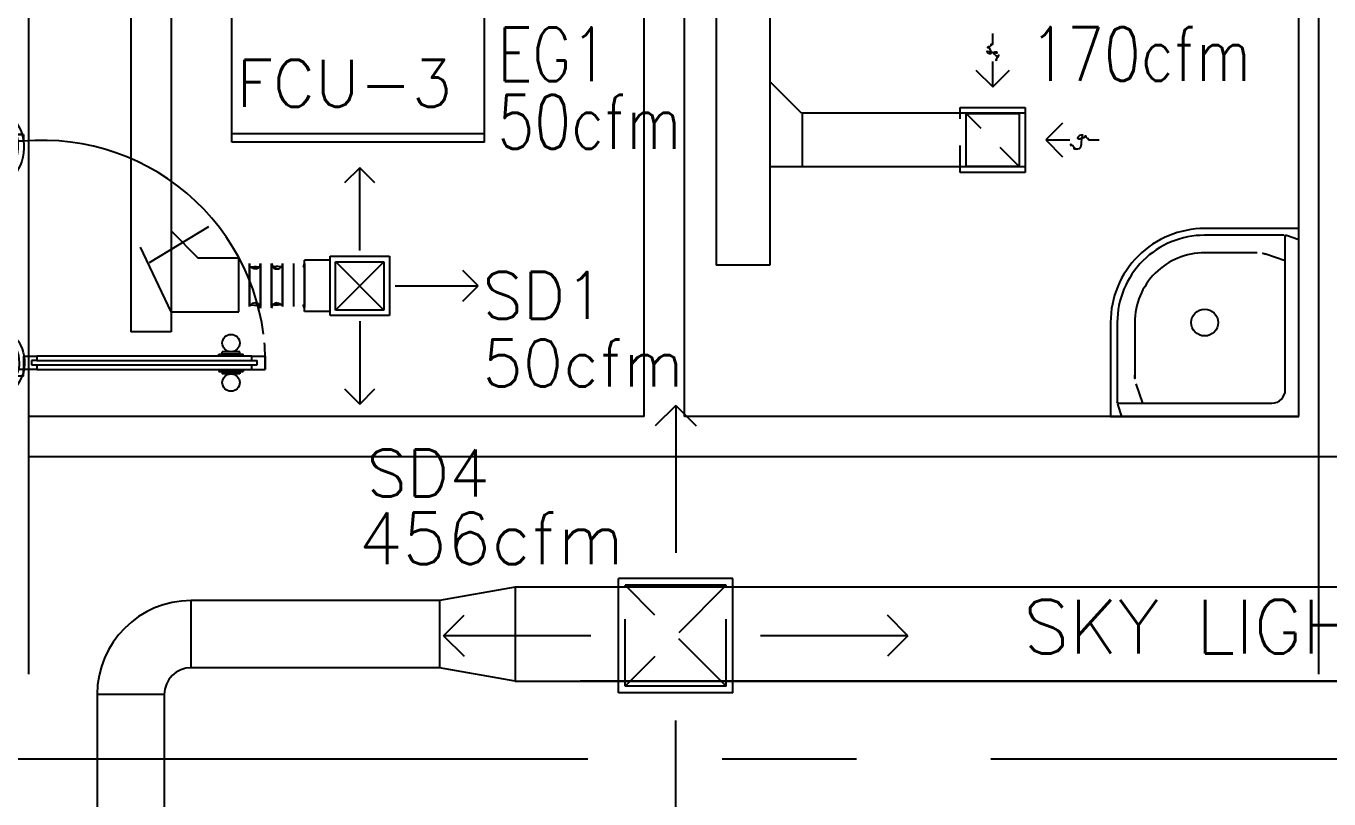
# Model space of a CAD drawing. Extents: x 417866230.2 to 417866327.8, y 43498045.5 to 43498135.4.
# Drawn here: x 417866274.207 to 417866279.054, y 43498103.773 to 43498106.651 of the extents above; entities that cross this region are included whole.
import ezdxf
from ezdxf.enums import TextEntityAlignment as Align

# ---------------------------------------------------------------- set-up
doc = ezdxf.new("R2010")
doc.units = 0
doc.header["$MEASUREMENT"] = 0
doc.linetypes.add('CENTERX2', pattern=[4, 2.5, -0.5, 0.5, -0.5])
doc.linetypes.add('HIDDEN', pattern=[0.375, 0.25, -0.125])
doc.layers.get('0').update_dxf_attribs({"linetype": 'CONTINUOUS'})
for name, color, linetype in [('AXES', 11, 'CENTERX2'), ('DOOR', 9, 'CONTINUOUS'), ('DUCT', 6, 'CONTINUOUS'), ('EXDUCT', 10, 'CONTINUOUS'), ('FCU', 6, 'CONTINUOUS'), ('FIX', 9, 'CONTINUOUS'), ('M-AC-FLEX', 3, 'CONTINUOUS'), ('M-EGU.', 2, 'CONTINUOUS'), ('RM-NAME', 9, 'CONTINUOUS'), ('SCD', 2, 'CONTINUOUS'), ('WALL', 4, 'CONTINUOUS')]:
    doc.layers.add(name, color=color, linetype=linetype)
doc.styles.add('ROMANS', font='ROMANS.shx', dxfattribs={"width": 0.6})

# ---------------------------------------------------------------- blocks, each defined once
blk = doc.blocks.new('DOOR90')
at = {"layer": 'DOOR', "color": 7, "linetype": 'ByBlock'}
for p, q in [((-150, 0), (0, 0)), ((-150, 0), (-150, -25)), ((0, -50), (-113.7, 0)), ((0, -50), (-40.1, 0)), ((0, -50), (0, 0)), ((-1000, -25), (-1050, -25)), ((-1050, -75), (-1050, -25)), ((-1050, -25), (-1050, -75)), ((-1000, -42), (-1020, -42)), ((-1020, -42), (-1020, -58)), ((-1000, -25), (-1000, -42)), ((-877.6, -17.8), (-967.6, -17.8)), ((-967.6, -25), (-967.6, -17.8)), ((-955, -8.8), (-890.2, -8.8)), ((-955, -17.8), (-955, -8.8)), ((-955, -17.8), (-890.2, -17.8)), ((-890.2, -17.8), (-890.2, -8.8)), ((-877.6, -25), (-877.6, -17.8)), ((-200, -25), (-150, -25)), ((-200, -42), (-200, -25)), ((-180, -42), (-200, -42)), ((-180, -58), (-180, -42)), ((-150, -25), (-100, -25)), ((-150, -75), (-150, -25)), ((-100, -25), (-100, -50)), ((0, -50), (-100, -36.6)), ((-1000, -75), (-1050, -75)), ((-1000, -58), (-1020, -58)), ((-1000, -58), (-1000, -75)), ((-967.6, -75), (-967.6, -82.2)), ((-877.6, -82.2), (-967.6, -82.2)), ((-955, -82.2), (-890.2, -82.2)), ((-955, -82.2), (-955, -91.2)), ((-955, -91.2), (-890.2, -91.2)), ((-890.2, -82.2), (-890.2, -91.2)), ((-877.6, -75), (-877.6, -82.2)), ((-200, -58), (-180, -58)), ((-200, -75), (-200, -58)), ((-150, -75), (-200, -75)), ((-100, -50), (0, -50)), ((0, -850), (-113.7, -900)), ((-100, -875), (-100, -850)), ((0, -850), (-100, -863.4)), ((-100, -850), (0, -850)), ((0, -850), (-40.1, -900)), ((0, -850), (0, -900)), ((-150, -875), (-100, -875)), ((-150, -900), (-150, -875)), ((-150, -900), (0, -900)), ((0, -900), (-150, -900))]:
    blk.add_line(p, q, dxfattribs=at)
at = {"layer": 'DOOR', "linetype": 'ByBlock'}
for p, q in [((-200, -25), (-1000, -25)), ((-200, -42), (-1000, -42)), ((-200, -58), (-1000, -58)), ((-1000, -75), (-200, -75))]:
    blk.add_line(p, q, dxfattribs=at)
at = {"layer": 'DOOR', "color": 7, "linetype": 'ByBlock'}
for centre in [(-922.6, 23.5), (-922.6, -123.5)]:
    blk.add_circle(centre, 32.4, dxfattribs=at)
for centre, radius, start, end in [((0, -50), 154.4, 161.1053, 166.2858), ((0, -50), 94.4, 148.0182, 180), ((0, -50), 134.4, 158.1598, 169.28), ((0, -50), 114.4, 154.0838, 167.3774), ((0, -50), 74.4, 137.7764, 180), ((0, -50), 54.4, 113.2074, 180), ((0, -50), 34.4, 90, 180), ((0, -50), 14.4, 90, 180), ((0, -850), 94.4, 180, 211.9818), ((0, -850), 74.4, 180, 222.2236), ((0, -850), 54.4, 180, 246.7926), ((0, -850), 34.4, 180, 270), ((0, -850), 14.4, 180, 270), ((0, -850), 154.4, 193.7142, 198.8947), ((0, -850), 134.4, 190.72, 201.8402)]:
    blk.add_arc(centre, radius, start, end, dxfattribs=at)
at = {"layer": 'DOOR', "linetype": 'HIDDEN', "ltscale": 0.5}
blk.add_arc((-222.2, -50), 828.2, 178.2701, 275.003, dxfattribs=at)
blk = doc.blocks.new('JAN-001')
for p, q in [((730, -30), (30, -30)), ((30, -30), (30, -730)), ((687.8, -30), (703.6, -76)), ((730, -380), (730, -30)), ((704.6, -80), (130, -80)), ((609.8, -80), (634.5, -151.8)), ((705, -380), (705, -84.2)), ((80, -130), (80, -704.6)), ((640, -380), (640, -184.4)), ((80, -609.8), (151.8, -634.5)), ((184.4, -640), (380, -640)), ((30, -687.8), (76, -703.6)), ((84.2, -705), (380, -705)), ((30, -730), (380, -730))]:
    blk.add_line(p, q)
blk.add_circle((380, -380), 50)
for centre, radius, start, end in [((130, -130), 50, 90, 180), ((680, -84.2), 25, 0, 19.0039), ((540, -184.4), 100, 0, 19.0039), ((380, -380), 350, 270, 0), ((380, -380), 325, 270, 0), ((380, -380), 260, 270, 0), ((184.4, -540), 100, 250.9961, 270), ((84.2, -680), 25, 250.9961, 270)]:
    blk.add_arc(centre, radius, start, end)
blk = doc.blocks.new('9RCD')
at = {"color": 2}
blk.add_line((0, 407), (0, 450), dxfattribs=at)
at = {"layer": 'M-EGU.'}
for p, q in [((0, 225), (0, 331.9)), ((0, 225), (-70.7, 295.7)), ((70.7, 295.7), (0, 225)), ((112.5, 112.5), (-112.5, 112.5)), ((-112.5, 112.5), (-112.5, -112.5)), ((112.5, -112.5), (112.5, 112.5)), ((-295.7, 70.7), (-225, 0)), ((-225, 0), (-326.1, 0)), ((-225, 0), (-295.7, -70.7)), ((-112.5, -112.5), (112.5, -112.5))]:
    blk.add_line(p, q, dxfattribs=at)
at = {"layer": 'M-EGU.', "linetype": 'HIDDEN'}
for p, q in [((137.5, 137.5), (-137.5, 137.5)), ((-137.5, 137.5), (-137.5, -137.5)), ((-112.5, -112.5), (112.5, 112.5)), ((137.5, -137.5), (137.5, 137.5)), ((-137.5, -137.5), (137.5, -137.5))]:
    blk.add_line(p, q, dxfattribs=at)
at = {"layer": 'M-EGU.', "color": 2}
blk.add_line((-405.7, 0), (-450, 0), dxfattribs=at)
blk.add_lwpolyline([(0, 407, -0.187862), (18.4, 395.6, -0.202645), (23.4, 376.1, -0.616915), (-1.7, 368, 0.668708), (-25.3, 358.4, 0.194285), (-18.2, 340.4, 0.186051), (0, 331.9)], format="xyb", dxfattribs=at)
at = {"layer": 'M-EGU.'}
blk.add_lwpolyline([(-405.7, 0, -0.1324), (-394.5, 16.1, -0.15664), (-379.1, 22.4, -0.736612), (-366.5, -9, 0.774232), (-352.6, -39.4, 0.203349), (-331.5, -25.7, 0.193808), (-326.1, 0)], format="xyb", dxfattribs=at)

msp = doc.modelspace()

# ---------------------------------------------------------------- linework, layer by layer
at = {"layer": 'AXES'}
for p, q in [((417866279.0169, 43498056.2378), (417866279.0169, 43498135.0505)), ((417866274.2169, 43498056.2378), (417866274.2169, 43498134.3745)), ((417866241.7969, 43498103.9221), (417866300.0369, 43498103.9221))]:
    msp.add_line(p, q, dxfattribs=at)
at = {"layer": 'DUCT'}
for p, q in [((417866274.5968, 43498108.2687), (417866274.5968, 43498105.513)), ((417866274.7468, 43498108.1955), (417866274.7468, 43498105.513)), ((417866274.6656, 43498105.771), (417866274.8873, 43498105.9048)), ((417866274.7468, 43498105.888), (417866274.8476, 43498105.7871)), ((417866274.7468, 43498105.5871), (417866274.6327, 43498105.828)), ((417866274.9981, 43498105.7871), (417866274.8476, 43498105.7871)), ((417866274.9981, 43498105.5871), (417866274.9981, 43498105.7871)), ((417866274.7468, 43498105.5871), (417866274.9981, 43498105.5871)), ((417866274.7468, 43498105.513), (417866274.5968, 43498105.513)), ((417866276.0265, 43498104.5618), (417866275.7456, 43498104.5118)), ((417866282.2327, 43498104.5618), (417866276.0265, 43498104.5618)), ((417866276.0265, 43498104.5618), (417866276.0265, 43498104.2118)), ((417866275.7456, 43498104.5118), (417866274.8213, 43498104.5118)), ((417866274.8213, 43498104.2618), (417866274.8213, 43498104.5118)), ((417866275.7456, 43498104.5118), (417866275.7456, 43498104.2618)), ((417866275.7456, 43498104.2618), (417866274.8213, 43498104.2618)), ((417866276.0265, 43498104.2118), (417866275.7456, 43498104.2618)), ((417866276.0265, 43498104.2118), (417866282.2327, 43498104.2118)), ((417866282.2327, 43498104.2118), (417866276.2688, 43498104.2118)), ((417866274.4713, 43498104.1618), (417866274.4713, 43498102.9471)), ((417866274.7213, 43498104.1618), (417866274.4713, 43498104.1618)), ((417866274.7213, 43498104.1618), (417866274.7213, 43498102.9471))]:
    msp.add_line(p, q, dxfattribs=at)
for radius in [0.35, 0.1]:
    msp.add_arc((417866274.8213, 43498104.1618), radius, 90, 180, dxfattribs=at)
at = {"layer": 'EXDUCT', "linetype": 'Continuous'}
for p, q in [((417866276.7741, 43498109.4987), (417866276.7741, 43498105.7603)), ((417866276.9741, 43498109.4987), (417866276.9741, 43498105.7603)), ((417866277.0914, 43498106.3267), (417866276.9741, 43498106.4439)), ((417866277.9244, 43498106.3267), (417866277.0914, 43498106.3267)), ((417866277.0941, 43498106.3267), (417866277.0941, 43498106.1267)), ((417866277.9244, 43498106.3267), (417866277.9244, 43498106.1267)), ((417866277.9244, 43498106.1267), (417866276.9741, 43498106.1267)), ((417866276.9741, 43498105.7603), (417866276.7741, 43498105.7603))]:
    msp.add_line(p, q, dxfattribs=at)
at = {"layer": 'FCU', "color": 6}
for p, q in [((417866274.9726, 43498106.218), (417866274.9726, 43498106.955)), ((417866275.9126, 43498106.218), (417866275.9126, 43498106.955)), ((417866275.9126, 43498106.218), (417866274.9726, 43498106.218))]:
    msp.add_line(p, q, dxfattribs=at)
at = {"layer": 'FCU', "color": 3}
msp.add_line((417866275.9126, 43498106.25), (417866274.9726, 43498106.25), dxfattribs=at)
at = {"layer": 'M-AC-FLEX', "color": 11}
for p, q in [((417866275.0388, 43498105.7672), (417866275.0388, 43498105.6071)), ((417866275.0388, 43498105.7672), (417866275.0388, 43498105.6071)), ((417866275.0388, 43498105.7672), (417866275.0388, 43498105.6071)), ((417866275.0388, 43498105.6067), (417866275.0388, 43498105.7668)), ((417866275.0795, 43498105.7672), (417866275.0795, 43498105.6071)), ((417866275.0795, 43498105.7672), (417866275.0795, 43498105.6071)), ((417866275.0795, 43498105.6067), (417866275.0795, 43498105.7668)), ((417866275.1196, 43498105.7672), (417866275.1196, 43498105.6071)), ((417866275.1196, 43498105.6067), (417866275.1196, 43498105.7668)), ((417866275.161, 43498105.7672), (417866275.161, 43498105.6071)), ((417866275.161, 43498105.7672), (417866275.161, 43498105.6071)), ((417866275.161, 43498105.7672), (417866275.161, 43498105.6071)), ((417866275.161, 43498105.6067), (417866275.161, 43498105.7668)), ((417866275.2017, 43498105.7672), (417866275.2017, 43498105.6071)), ((417866275.2017, 43498105.7672), (417866275.2017, 43498105.6071)), ((417866275.2425, 43498105.7672), (417866275.2425, 43498105.6071)), ((417866275.2425, 43498105.7672), (417866275.2425, 43498105.6071)), ((417866275.2425, 43498105.6067), (417866275.2425, 43498105.7668)), ((417866275.2425, 43498105.6067), (417866275.2425, 43498105.7668))]:
    msp.add_line(p, q, dxfattribs=at)
at = {"layer": 'M-AC-FLEX'}
for points in [[(417866274.9981, 43498105.7672, -1), (417866275.0388, 43498105.7672)], [(417866275.0795, 43498105.7672, -1), (417866275.0388, 43498105.7672, 1), (417866274.9981, 43498105.7672)], [(417866275.0388, 43498105.7672, 1), (417866274.9981, 43498105.7672)], [(417866275.0388, 43498105.7672, 1), (417866275.0795, 43498105.7672, -1), (417866275.1203, 43498105.7672)], [(417866275.0388, 43498105.7672, 1), (417866275.0795, 43498105.7672)], [(417866275.0795, 43498105.7672, -1), (417866275.0388, 43498105.7672)], [(417866275.0436, 43498105.7541, 0.69929), (417866275.0795, 43498105.7672)], [(417866275.0612, 43498105.7469, 0.385802), (417866275.0795, 43498105.7672, -1), (417866275.1203, 43498105.7672)], [(417866275.0612, 43498105.7469, 0.385802), (417866275.0795, 43498105.7672, -1), (417866275.1203, 43498105.7672)], [(417866275.0795, 43498105.7672, -0.385802), (417866275.0612, 43498105.7469, -0.385802)], [(417866275.0795, 43498105.7672, -0.385802), (417866275.0612, 43498105.7469, -0.385802)], [(417866275.0795, 43498105.7672, -1), (417866275.1203, 43498105.7672)], [(417866275.161, 43498105.7672, -1), (417866275.1203, 43498105.7672, 1), (417866275.0795, 43498105.7672)], [(417866275.1203, 43498105.7672, 1), (417866275.0795, 43498105.7672)], [(417866275.1203, 43498105.7672, 1), (417866275.0795, 43498105.7672)], [(417866275.0795, 43498105.7672, -1), (417866275.1203, 43498105.7672)], [(417866275.1387, 43498105.7469, -0.385802), (417866275.1203, 43498105.7672, 1), (417866275.0795, 43498105.7672)], [(417866275.1203, 43498105.7672, 1), (417866275.0795, 43498105.7672)], [(417866275.0795, 43498105.7672, -1), (417866275.1203, 43498105.7672)], [(417866275.1387, 43498105.7469, -0.385802), (417866275.1203, 43498105.7672, 1), (417866275.0795, 43498105.7672)], [(417866275.0795, 43498105.7672, -1), (417866275.1203, 43498105.7672)], [(417866275.1203, 43498105.7672, 1), (417866275.0795, 43498105.7672)], [(417866275.1203, 43498105.7672, 1), (417866275.161, 43498105.7672, -1), (417866275.2017, 43498105.7672)], [(417866275.161, 43498105.7672, -1), (417866275.1203, 43498105.7672)], [(417866275.1203, 43498105.7672, 1), (417866275.161, 43498105.7672)], [(417866275.1203, 43498105.7672, 0.385802), (417866275.1387, 43498105.7469, 0.385802)], [(417866275.1203, 43498105.7672, 0.385802), (417866275.1387, 43498105.7469, 0.385802)], [(417866275.1562, 43498105.7541, -0.69929), (417866275.1203, 43498105.7672)], [(417866275.2017, 43498105.7672, 1), (417866275.161, 43498105.7672)], [(417866275.161, 43498105.7672, -1), (417866275.2017, 43498105.7672)], [(417866275.2425, 43498105.7672, -1), (417866275.2017, 43498105.7672, 1), (417866275.161, 43498105.7672)], [(417866275.2017, 43498105.7672, 1), (417866275.2425, 43498105.7672)], [(417866275.2425, 43498105.7672, -0.412332), (417866275.2222, 43498105.7468, -0.412332)], [(417866275.0795, 43498105.6001, 1), (417866275.0388, 43498105.6001, -1), (417866274.9981, 43498105.6001)], [(417866275.0388, 43498105.6001, -1), (417866275.0795, 43498105.6001)], [(417866275.0795, 43498105.6001, 1), (417866275.0388, 43498105.6001)], [(417866275.0388, 43498105.6001, -1), (417866275.0795, 43498105.6001, 1), (417866275.1203, 43498105.6001)], [(417866275.0436, 43498105.6132, -0.69929), (417866275.0795, 43498105.6001)], [(417866275.0795, 43498105.6001, 0.385802), (417866275.0612, 43498105.6203, 0.385802)], [(417866275.0612, 43498105.6203, -0.385802), (417866275.0795, 43498105.6001, 1), (417866275.1203, 43498105.6001)], [(417866275.0795, 43498105.6001, 0.385802), (417866275.0612, 43498105.6203, 0.385802)], [(417866275.0612, 43498105.6203, -0.385802), (417866275.0795, 43498105.6001, 1), (417866275.1203, 43498105.6001)], [(417866275.161, 43498105.6001, 1), (417866275.1203, 43498105.6001, -1), (417866275.0795, 43498105.6001)], [(417866275.1387, 43498105.6203, 0.385802), (417866275.1203, 43498105.6001, -1), (417866275.0795, 43498105.6001)], [(417866275.1387, 43498105.6203, 0.385802), (417866275.1203, 43498105.6001, -1), (417866275.0795, 43498105.6001)], [(417866275.161, 43498105.6001, 1), (417866275.1203, 43498105.6001)], [(417866275.1203, 43498105.6001, -1), (417866275.161, 43498105.6001, 1), (417866275.2017, 43498105.6001)], [(417866275.1203, 43498105.6001, -1), (417866275.161, 43498105.6001)], [(417866275.1562, 43498105.6132, 0.69929), (417866275.1203, 43498105.6001)], [(417866275.1203, 43498105.6001, -0.385802), (417866275.1387, 43498105.6203, -0.385802)], [(417866275.1203, 43498105.6001, -0.385802), (417866275.1387, 43498105.6203, -0.385802)], [(417866275.2425, 43498105.6001, 1), (417866275.2017, 43498105.6001, -1), (417866275.161, 43498105.6001)], [(417866275.2017, 43498105.6001, -1), (417866275.2425, 43498105.6001)], [(417866275.2425, 43498105.6001, 0.412332), (417866275.2222, 43498105.6204, 0.412332)], [(417866274.9981, 43498105.6001, 1), (417866275.0388, 43498105.6001)], [(417866275.0388, 43498105.6001, -1), (417866274.9981, 43498105.6001)], [(417866275.0795, 43498105.6001, 1), (417866275.1203, 43498105.6001)], [(417866275.1203, 43498105.6001, -1), (417866275.0795, 43498105.6001)], [(417866275.1203, 43498105.6001, -1), (417866275.0795, 43498105.6001)], [(417866275.0795, 43498105.6001, 1), (417866275.1203, 43498105.6001)], [(417866275.1203, 43498105.6001, -1), (417866275.0795, 43498105.6001)], [(417866275.0795, 43498105.6001, 1), (417866275.1203, 43498105.6001)], [(417866275.0795, 43498105.6001, 1), (417866275.1203, 43498105.6001)], [(417866275.1203, 43498105.6001, -1), (417866275.0795, 43498105.6001)], [(417866275.2017, 43498105.6001, -1), (417866275.161, 43498105.6001)], [(417866275.161, 43498105.6001, 1), (417866275.2017, 43498105.6001)]]:
    msp.add_lwpolyline(points, format="xyb", dxfattribs=at)
at = {"layer": 'M-EGU.'}
for p, q in [((417866275.4485, 43498106.1236), (417866275.3919, 43498106.0671)), ((417866275.5051, 43498106.0671), (417866275.4485, 43498106.1236)), ((417866275.4485, 43498105.8147), (417866275.4485, 43498106.1236)), ((417866275.2425, 43498105.5876), (417866275.2425, 43498105.7796)), ((417866275.3385, 43498105.7796), (417866275.2425, 43498105.7796)), ((417866275.3385, 43498105.5736), (417866275.3385, 43498105.7936)), ((417866275.3385, 43498105.7936), (417866275.5585, 43498105.7936)), ((417866275.5585, 43498105.7936), (417866275.5585, 43498105.5736)), ((417866275.8885, 43498105.6836), (417866275.8319, 43498105.7402)), ((417866275.5796, 43498105.6836), (417866275.8885, 43498105.6836)), ((417866275.8319, 43498105.6271), (417866275.8885, 43498105.6836)), ((417866275.3385, 43498105.5876), (417866275.2425, 43498105.5876)), ((417866275.5585, 43498105.5736), (417866275.3385, 43498105.5736)), ((417866275.4485, 43498105.5526), (417866275.4485, 43498105.2436)), ((417866275.3919, 43498105.3002), (417866275.4485, 43498105.2436)), ((417866275.4485, 43498105.2436), (417866275.5051, 43498105.3002)), ((417866276.624, 43498105.2384), (417866276.5476, 43498105.162)), ((417866276.624, 43498105.2384), (417866276.624, 43498104.6899)), ((417866276.624, 43498105.2384), (417866276.7004, 43498105.162)), ((417866276.411, 43498104.1679), (417866276.411, 43498104.5939)), ((417866276.837, 43498104.5939), (417866276.411, 43498104.5939)), ((417866276.837, 43498104.1679), (417866276.837, 43498104.5939)), ((417866275.76, 43498104.3809), (417866275.8364, 43498104.4573)), ((417866277.488, 43498104.3809), (417866277.4116, 43498104.4573)), ((417866275.76, 43498104.3809), (417866275.8364, 43498104.3045)), ((417866276.3085, 43498104.3809), (417866275.76, 43498104.3809)), ((417866277.488, 43498104.3809), (417866276.9395, 43498104.3809)), ((417866277.488, 43498104.3809), (417866277.4116, 43498104.3045)), ((417866276.837, 43498104.1679), (417866276.411, 43498104.1679)), ((417866276.624, 43498103.5169), (417866276.624, 43498104.0654))]:
    msp.add_line(p, q, dxfattribs=at)
at = {"layer": 'M-EGU.', "linetype": 'HIDDEN'}
for p, q in [((417866275.3585, 43498105.5936), (417866275.5385, 43498105.7736)), ((417866275.5385, 43498105.5936), (417866275.3585, 43498105.7736)), ((417866275.3585, 43498105.5936), (417866275.3585, 43498105.7736)), ((417866275.3585, 43498105.7736), (417866275.5385, 43498105.7736)), ((417866275.5385, 43498105.7736), (417866275.5385, 43498105.5936)), ((417866275.5385, 43498105.5936), (417866275.3585, 43498105.5936)), ((417866276.812, 43498104.1929), (417866276.436, 43498104.5689)), ((417866276.812, 43498104.5689), (417866276.436, 43498104.1929)), ((417866276.436, 43498104.1929), (417866276.436, 43498104.5689)), ((417866276.812, 43498104.5689), (417866276.436, 43498104.5689)), ((417866276.812, 43498104.1929), (417866276.812, 43498104.5689)), ((417866276.812, 43498104.1929), (417866276.436, 43498104.1929))]:
    msp.add_line(p, q, dxfattribs=at)
at = {"layer": 'WALL'}
for p, q in [((417866276.6569, 43498105.1971), (417866276.6569, 43498109.8471)), ((417866278.9419, 43498105.1971), (417866278.9419, 43498109.8471)), ((417866276.5069, 43498105.1971), (417866276.5069, 43498107.1721)), ((417866274.2169, 43498105.0471), (417866274.2169, 43498105.1971)), ((417866276.5069, 43498105.1971), (417866274.2169, 43498105.1971)), ((417866278.9419, 43498105.1971), (417866276.6569, 43498105.1971)), ((417866283.4669, 43498105.0471), (417866274.2169, 43498105.0471))]:
    msp.add_line(p, q, dxfattribs=at)

# ---------------------------------------------------------------- block references
at = {"layer": 'DOOR', "xscale": 0.001000000047497451, "yscale": 0.0009999999892897904, "zscale": 0.001, "rotation": 180}
msp.add_blockref('DOOR90', (417866274.0469, 43498105.3471), dxfattribs=at)
at = {"layer": 'FIX', "xscale": 0.0009999999892897904, "yscale": 0.0009999999892897904, "zscale": 0.001, "rotation": 180}
msp.add_blockref('JAN-001', (417866278.9719, 43498105.1671), dxfattribs=at)
at = {"layer": 'M-EGU.', "xscale": -0.0008800000000000001, "yscale": 0.0008800000000000001, "zscale": 0.0008800000000000001}
msp.add_blockref('9RCD', (417866277.8034, 43498106.2267), dxfattribs=at)

# ---------------------------------------------------------------- texts
at = {"layer": 'RM-NAME', "style": 'ROMANS'}
msp.add_text('SKY LIGHT ABOVE', height=0.2, dxfattribs=at).set_placement((417866277.9173, 43498104.415), align=Align.MIDDLE_LEFT)
at = {"layer": 'SCD', "style": 'ROMANS', "width": 0.8}
for s, p in [('EG1', (417866275.9604, 43498106.446)), ('170cfm', (417866277.9427, 43498106.4468)), ('50cfm', (417866275.9604, 43498106.1943))]:
    msp.add_text(s, height=0.2, dxfattribs=at).set_placement(p)
at = {"layer": 'SCD', "style": 'ROMANS'}
for s, height, p in [('FCU-3', 0.175, (417866274.9896, 43498106.3507)), ('SD1', 0.175, (417866275.9048, 43498105.5604)), ('50cfm', 0.175, (417866275.9048, 43498105.3087)), ('SD4', 0.175, (417866275.4739, 43498104.8988)), ('456cfm', 0.1925, (417866275.4426, 43498104.6469))]:
    msp.add_text(s, height=height, dxfattribs=at).set_placement(p)

doc.saveas('drawing.dxf')
